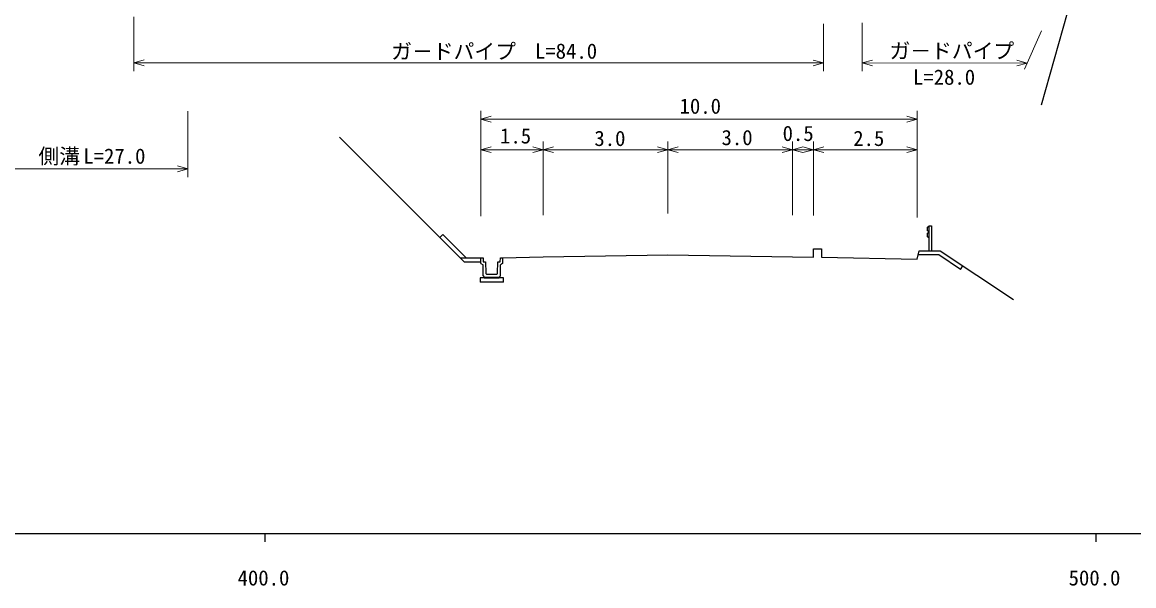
# Model space of a CAD drawing. Units: millimetres, scale not verified, with parts at other scales. Extents: x 40000 to 680000, y 20000 to 380000.
# Drawn here: x 438815 to 572568, y 198715 to 266504 of the extents above; entities that cross this region are included whole.
import ezdxf
from ezdxf.enums import TextEntityAlignment as Align

# ---------------------------------------------------------------- set-up
doc = ezdxf.new("R2010")
doc.units = ezdxf.units.MM
doc.header["$LTSCALE"] = 1000
for name, color, linetype, lineweight in [('M-BGD', 7, 'Continuous', 25), ('M-BMK-OTRS', 5, 'Continuous', 25), ('M-STR-HTXT', 7, 'Continuous', 13), ('M-TTL-BAND', 7, 'Continuous', 25)]:
    doc.layers.add(name, color=color, linetype=linetype, lineweight=lineweight)
doc.styles.add('ＭＳ ゴシック', font='')
doc.styles.get('ＭＳ ゴシック').set_extended_font_data('MS Gothic')

msp = doc.modelspace()

# ---------------------------------------------------------------- linework, layer by layer
at = {"layer": 'M-BGD'}
for p, q in [((477011, 252676), (492011, 237676)), ((489416, 240978), (489063, 240625)), ((492218, 238176), (489416, 240978)), ((547761, 241871), (547941, 242021)), ((547761, 241421), (547761, 241871)), ((547941, 241271), (547761, 241421)), ((547761, 241121), (547941, 241271)), ((547761, 240671), (547761, 241121)), ((547941, 239021), (547941, 242021)), ((547941, 242021), (548241, 242021)), ((548241, 242021), (548241, 239021)), ((491511, 238176), (489063, 240625)), ((547941, 240521), (547761, 240671)), ((491511, 238176), (494011, 238176)), ((492218, 238176), (494011, 238176)), ((494011, 238176), (494261, 238176)), ((494011, 237476), (494011, 238176)), ((494261, 238176), (494286, 237701)), ((496336, 237701), (496361, 238176)), ((496361, 238176), (496611, 238176)), ((496611, 238176), (501511, 238288)), ((496611, 238176), (496611, 237476)), ((501511, 238288), (516511, 238513)), ((516511, 238513), (531511, 238288)), ((531511, 238288), (534011, 238251)), ((534011, 238251), (534011, 239251)), ((534011, 239251), (535011, 239251)), ((535011, 239251), (535011, 238251)), ((535011, 238251), (546511, 238021)), ((546511, 238021), (546761, 239021)), ((549110, 238521), (546636, 238521)), ((546761, 239021), (549261, 239021)), ((546761, 239021), (549261, 239021)), ((551729, 236775), (549110, 238521)), ((549261, 239021), (558095, 233132)), ((549261, 239021), (552006, 237191)), ((492011, 237676), (494011, 237676)), ((494011, 237476), (494261, 237331)), ((494261, 236001), (494261, 237331)), ((494286, 237701), (494561, 237701)), ((494561, 237701), (494608, 236301)), ((496015, 236301), (496061, 237701)), ((496061, 237701), (496336, 237701)), ((496611, 237476), (496361, 237331)), ((496361, 236001), (496361, 237331)), ((551729, 236775), (552006, 237191)), ((494411, 235751), (493911, 235751)), ((493911, 235751), (493911, 235251)), ((494261, 236001), (494411, 235851)), ((494411, 235851), (496211, 235851)), ((494411, 235851), (494411, 235751)), ((494411, 235751), (496211, 235751)), ((494711, 236201), (495911, 236201)), ((496211, 235851), (496361, 236001)), ((496211, 235751), (496211, 235851)), ((496711, 235751), (496211, 235751)), ((496711, 235251), (496711, 235751)), ((496711, 235251), (493911, 235251))]:
    msp.add_line(p, q, dxfattribs=at)
for centre, start, end in [((494708, 236301), 180, 271.90915), ((495915, 236301), 268.09085, 0)]:
    msp.add_arc(centre, 100, start, end, dxfattribs=at)
at = {"layer": 'M-BMK-OTRS'}
msp.add_line((561474, 256557), (568815, 282643), dxfattribs=at)
at = {"layer": 'M-STR-HTXT'}
for p, q in [((452245, 267150), (452244, 260615)), ((535246, 260603), (535247, 266330)), ((539879, 266437), (539879, 260602)), ((559424, 260839), (561469, 265465)), ((452245, 261615), (453494, 261964)), ((453494, 261265), (452245, 261615)), ((452245, 261615), (535247, 261603)), ((533997, 261953), (535247, 261603)), ((535247, 261603), (533997, 261253)), ((539879, 261602), (541129, 261952)), ((541129, 261252), (539879, 261602)), ((539879, 261602), (559760, 261599)), ((558510, 261949), (559760, 261599)), ((559760, 261599), (558510, 261250)), ((458747, 247876), (458748, 255799)), ((494011, 243176), (494011, 255847)), ((546511, 255847), (546511, 243021)), ((494011, 254847), (495261, 255197)), ((495261, 254497), (494011, 254847)), ((494011, 254847), (546511, 254847)), ((545261, 255197), (546511, 254847)), ((546511, 254847), (545261, 254497)), ((494011, 251168), (495261, 251518)), ((500261, 251518), (501511, 251168)), ((501511, 252168), (501511, 243288)), ((501511, 251168), (502761, 251518)), ((515261, 251518), (516511, 251168)), ((516511, 252168), (516511, 243513)), ((516511, 251168), (517761, 251518)), ((530261, 251518), (531511, 251168)), ((531511, 252168), (531511, 243288)), ((531511, 251168), (532761, 251518)), ((532761, 251518), (534011, 251168)), ((534011, 252168), (534011, 243251)), ((534011, 251168), (535261, 251518)), ((545261, 251518), (546511, 251168)), ((495261, 250818), (494011, 251168)), ((494011, 251168), (501511, 251168)), ((501511, 251168), (500261, 250818)), ((502761, 250818), (501511, 251168)), ((501511, 251168), (516511, 251168)), ((516511, 251168), (515261, 250818)), ((517761, 250818), (516511, 251168)), ((516511, 251168), (531511, 251168)), ((531511, 251168), (530261, 250818)), ((532761, 250818), (531511, 251168)), ((531511, 251168), (534011, 251168)), ((534011, 251168), (532761, 250818)), ((535261, 250818), (534011, 251168)), ((534011, 251168), (546511, 251168)), ((546511, 251168), (545261, 250818)), ((435792, 248879), (458747, 248875)), ((457497, 249226), (458747, 248875)), ((458747, 248875), (457497, 248526))]:
    msp.add_line(p, q, dxfattribs=at)
at = {"layer": 'M-TTL-BAND'}
for p, q in [((40000, 205000), (579000, 205000)), ((468000, 205000), (468000, 204000)), ((568000, 205000), (568000, 204000))]:
    msp.add_line(p, q, dxfattribs=at)

# ---------------------------------------------------------------- texts
at = {"layer": 'M-STR-HTXT', "style": 'ＭＳ ゴシック'}
for s, p in [('ガ－ドパイプ', (483219, 261535)), ('L=84.0', (500510, 261568)), ('ガ－ドパイプ', (543178, 261595)), ('L=28.0', (545999, 258437)), ('側溝', (440767, 248929)), ('L=27.0', (446161, 248935))]:
    msp.add_text(s, height=1833, rotation=359.992, dxfattribs=at).set_placement(p, align=Align.BOTTOM_LEFT)
for s, p in [('10.0', (517911, 254947)), ('1.5', (496311, 251368)), ('3.0', (507661, 251068)), ('3.0', (522961, 251168)), ('0.5', (530311, 251668)), ('2.5', (538811, 251068))]:
    msp.add_text(s, height=1833, dxfattribs=at).set_placement(p, align=Align.BOTTOM_LEFT)
at = {"layer": 'M-TTL-BAND', "style": 'ＭＳ ゴシック'}
for s, p in [('400.0', (467844, 198195)), ('500.0', (567844, 198195))]:
    msp.add_text(s, height=1833, dxfattribs=at).set_placement(p, align=Align.BOTTOM_CENTER)

doc.saveas('drawing.dxf')
